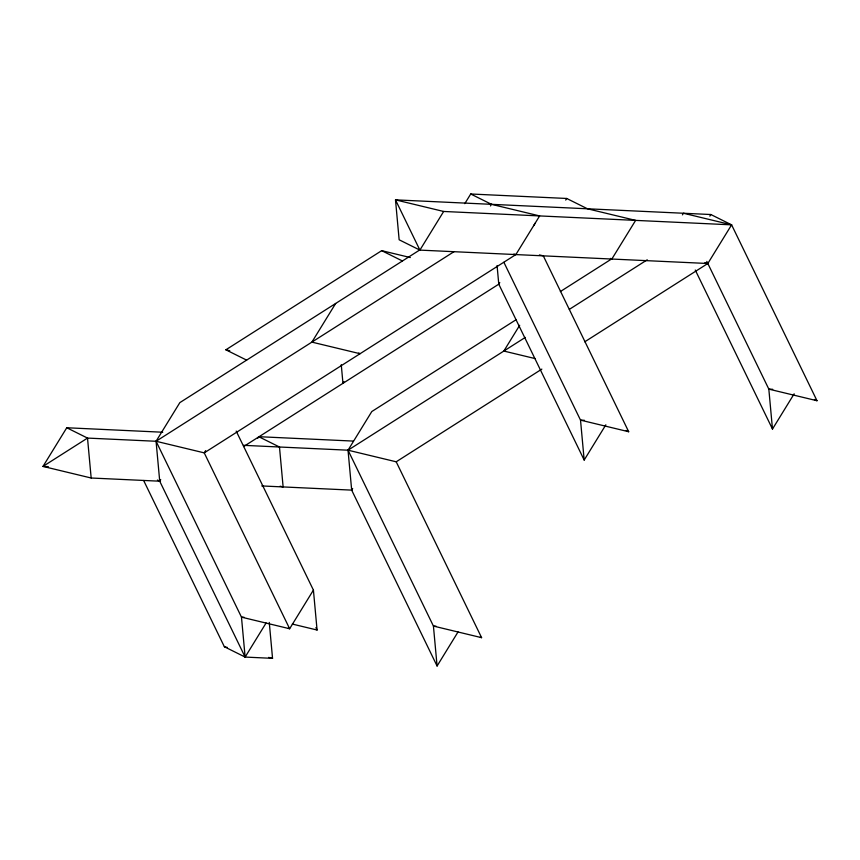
<?xml version="1.0" encoding="UTF-8"?>
<svg xmlns="http://www.w3.org/2000/svg" width="860" height="860" viewBox="0 0 860 860"><rect width="100%" height="100%" fill="white"/><g stroke="black" fill="none" stroke-linecap="round" stroke-linejoin="round"><path stroke-width="1.29" d="M162.744 432.225L66.768 427.753L43 466.41L91.171 478.01L160.487 481.235M269.266 622.414L272.545 658.351L245.132 657.072L159.724 481.202L156.069 441.266L179.847 402.62L420.336 249.583M160.713 479.59L159.724 481.202L157.423 480.052M205.648 450.597L204.239 452.865L289.648 628.746L313.416 590.1L236.199 431.086M335.658 303.473L311.89 342.119L360.06 353.718L358.76 353.073M257.731 438.299L258.72 436.687L353.374 441.083M584.757 341.807L707.823 263.504L731.602 224.847L443.663 211.463L419.895 250.109L399.147 239.79L395.492 199.864L710.854 214.527L731.602 224.847L817 400.728L768.829 389.129L706.823 261.429M343.957 381.711L342.957 383.323L341.259 364.694M464.787 203.659L470.721 193.994L566.697 198.466L587.455 208.786L635.626 220.386L611.847 259.032L610.557 258.387M490.479 205.938L491.469 204.325L539.639 215.924L515.871 254.571L204.239 452.865L156.069 441.266L241.477 617.147L245.132 657.072L224.374 646.752L143.652 480.514M458.058 631.896L437.084 666.005L351.675 490.125L348.031 450.199L371.8 411.542L516.322 319.576M245.132 657.072L266.106 622.973M351.675 490.125L352.675 488.512M533.705 225.589L535.189 223.17M499.767 282.564L498.779 284.176L243.606 446.544M565.708 200.068L566.697 198.466M519.687 325.284L503.842 351.052L535.092 358.577M682.442 214.86L683.431 213.248L731.602 224.847M709.855 216.139L710.854 214.527M497.069 265.546L498.779 284.176L584.176 460.057L605.849 424.818M695.267 270.04L772.484 429.054L794.156 393.815M246.626 360.125L225.868 349.805L381.69 250.658L410.327 257.548M156.069 441.266L454.155 251.593M560.354 291.562L612.298 258.516M437.084 666.005L433.429 626.069L348.031 450.199L525.299 337.399M569.331 309.374L647.236 259.806M348.031 450.199L396.202 461.798L541.854 369.112M772.742 389.311L768.829 389.129L772.484 429.054M584.445 420.314L580.521 420.131L503.895 262.322M156.832 441.309L87.516 438.084L66.768 427.753M243.477 445.329L348.794 450.231M48.332 466.658L43 466.41L87.516 438.084L91.171 478.01M261.795 485.943L352.439 490.157M244.089 617.265L241.477 617.147L289.648 628.746L288.347 628.101M436.041 626.198L433.429 626.069L481.6 637.668L396.202 461.798M704.813 262.773L707.823 263.504L419.895 250.109L395.492 199.864L443.663 211.463M539.392 254.904L543.294 255.85L628.692 431.731L580.521 420.131L584.176 460.057M513.871 254.087L515.871 254.571M225.868 349.805L229.781 350.74M280.113 486.212L283.123 486.932L279.478 447.006L258.72 436.687M292.335 624.07L317.071 630.025L313.416 590.1M224.374 646.752L227.395 647.472M268.642 657.405L272.545 658.351M470.721 193.994L491.469 204.325M814.409 399.438L817 400.728M381.69 250.658L402.437 260.978M626.101 430.441L628.692 431.731M480.299 637.024L481.6 637.668M315.899 627.617L317.071 630.025"/></g></svg>
